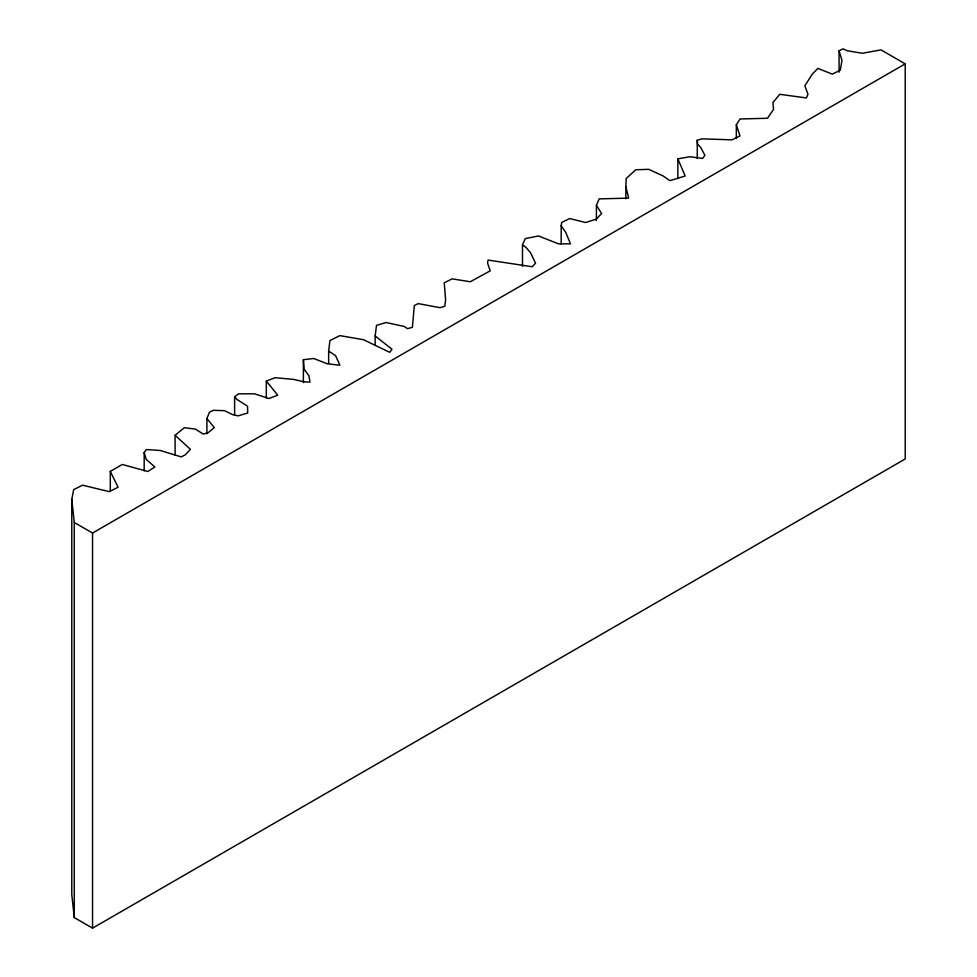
<?xml version="1.0" encoding="UTF-8"?>
<svg xmlns="http://www.w3.org/2000/svg" width="977" height="977" viewBox="0 0 977 977"><rect width="100%" height="100%" fill="white"/><g stroke="black" fill="none" stroke-linecap="round" stroke-linejoin="round"><path stroke-width="1.47" d="M625.854 186.644L626.159 178.522L635.771 169.778L648.691 169.326L663.249 176.007L669.831 180.66L685.195 176.007L677.843 158.836L690.067 156.735L702.597 158.445L704.918 155.306L700.692 147.478L697.566 144.059L697.26 140.224L702.06 138.844L732.066 139.845L740.004 135.901L736.34 124.8L740.029 118.986L767.519 118.266L773.576 109.29L772.844 102.683L779.719 94.293L806.44 97.944L807.979 94.195L804.853 85.793L812.302 74.118L817.834 68.378L832.331 74.142L840.281 70.185L841.979 60.379L839.072 50.828L843.053 48.85L847.279 50.755L862.312 53.271L881.022 49.888L905.215 63.859L905.215 458.958L92.546 928.15L74.276 917.598L71.785 894.529L71.785 499.418L73.678 489.599L82.581 485.178L109.216 491.651L118.095 487.23L110.303 471.415L122.284 464.478L147.845 471.476L154.867 467.006L146.281 459.459L144.181 452.607L146.379 449.542L160.35 450.507L181.197 456.882L185.154 454.916L190.43 449.347L175.103 435.278L184.348 427.718L195.437 429.123L203.314 434.093L208.15 432.677L214.305 427.645L206.904 418.498L209.469 412.282L213.426 410.316L224.612 410.682L232.587 414.627L238.046 415.86L247.694 413.027L247.547 406.212L237.093 399.544L234.602 396.833L238.681 393.816L254.57 393.829L268.956 398.531L277.737 395.16L266.318 381.067L275.123 377.696L293.576 379.406L304.445 381.897L310.002 382.092L308.903 375.73L304.103 369.233L303.383 359.695L313.788 358.486L327.1 363.737L339.923 365.251L335.551 355.591L328.651 351.109L329.945 340.558L339.874 335.624L363.542 339.715L389.725 352.331L391.972 349.241L375.156 335.917L376.511 325.353L386.147 322.544L404.185 326.44L407.592 328.687L412.404 327.283L414.321 305.581L418.29 303.615L439.968 307.682L444.767 306.277L445.622 299.927L444.217 282.805L452.168 278.86L470.267 281.755L490.234 270.849L487.596 263.24L488.048 260.053L532.257 266.77L535.53 263.179L530.584 252.799L525.846 247.218L522.487 244.922L525.223 238.608L538.522 235.97L558.539 243.847L570.483 243.847L565.732 232.367L561.189 225.699L561.653 222.5L569.603 218.555L585.565 222.512L596.153 219.239L601.588 213.572L596.41 205.231L599.194 198.881L628.687 198.123L625.854 186.644L625.854 198.844M71.785 499.418L74.276 522.487L92.546 533.039L905.215 63.859M839.072 50.828L839.072 72.188M736.34 124.8L736.34 138.526M697.26 140.224L697.26 158.53M677.843 158.836L677.843 178.669M596.41 205.231L596.41 220.497M561.189 225.699L561.189 244.006M522.487 244.922L522.487 266.281M375.156 335.917L375.156 345.064M328.651 351.109L328.651 363.31M303.383 359.695L303.383 382.581M266.318 381.067L266.318 397.859M234.602 396.833L234.602 415.14M206.904 418.498L206.904 433.751M175.103 435.278L175.103 455.111M144.181 452.607L144.181 470.914M110.303 471.415L110.303 491.248M92.546 533.039L92.546 928.15M74.276 522.487L74.276 917.598"/></g></svg>
